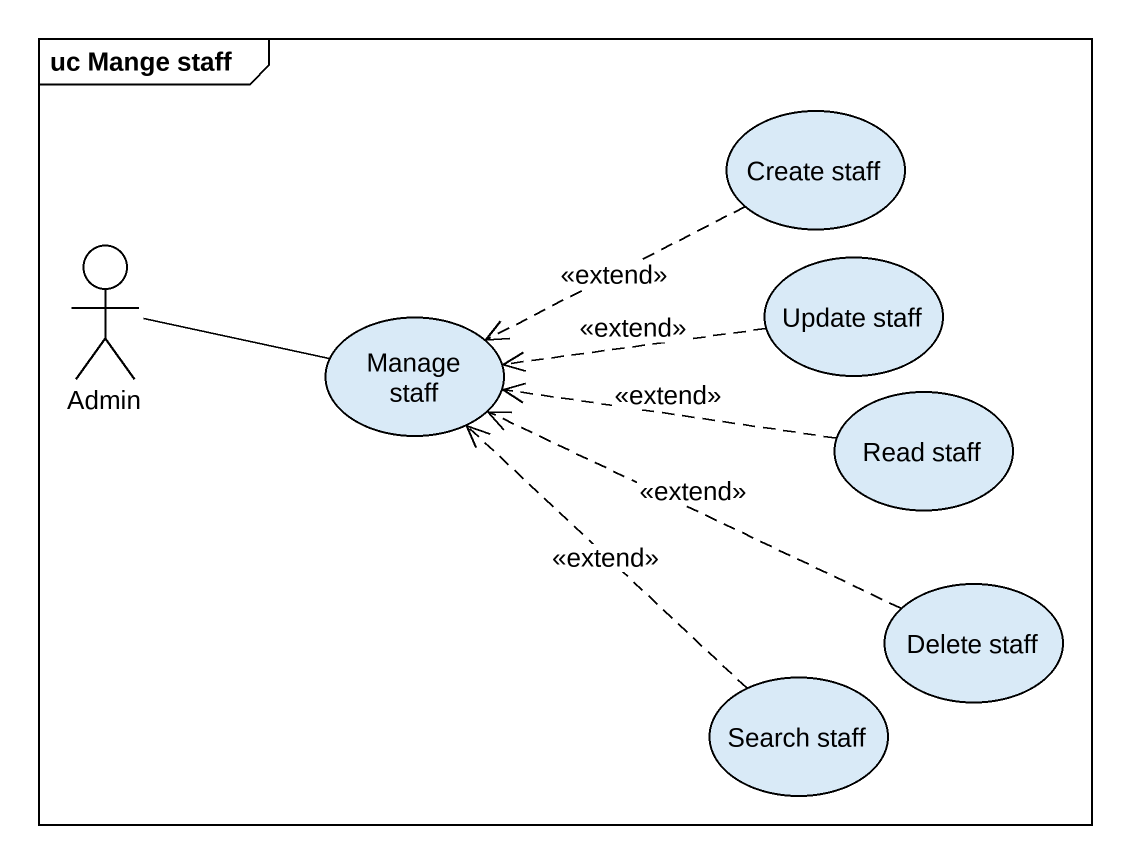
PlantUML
@startuml
mainframe uc Mange staff
usecase "Create staff" as Create_staff
actor Admin
usecase "Manage staff" as Manage_staff
usecase "Update staff" as Update_staff
usecase "Read staff" as Read_staff
usecase "Delete staff" as Delete_staff
usecase "Search staff" as Search_staff
Create_staff .left.> Manage_staff : <<extend>>
Manage_staff -left- Admin
Update_staff .left.> Manage_staff : <<extend>>
Read_staff .left.> Manage_staff : <<extend>>
Delete_staff .left.> Manage_staff : <<extend>>
Search_staff .up.> Manage_staff : <<extend>>
@enduml
